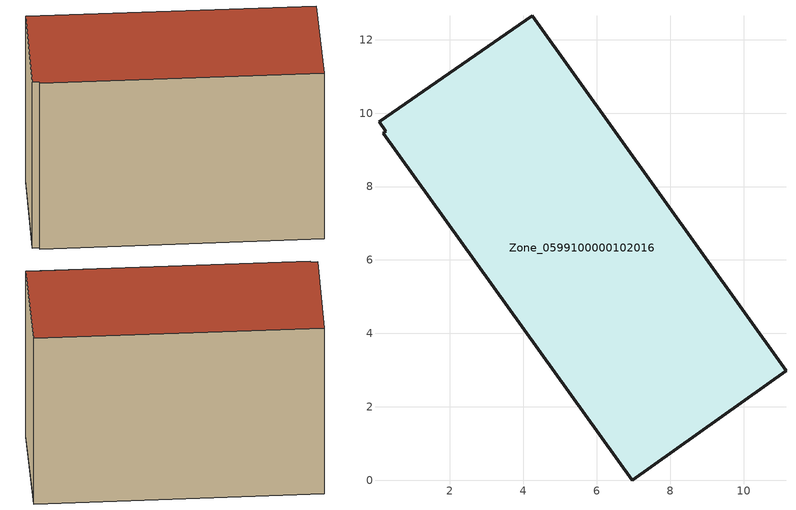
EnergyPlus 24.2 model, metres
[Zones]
Zone_0599100000102016
 floor ground (C_G): 0.08,9.76 4.24,12.65 11.15,2.98 6.97,0 0.18,9.46 0.25,9.51 z0
 wall outside (C_F): 6.97,0 11.15,2.98 4.24,12.65 0.08,9.76 0.25,9.51 0.18,9.46 6.97,0 z0:7.98
 roof outside (C_R): 4.24,12.65 0.08,9.76 0.25,9.51 0.18,9.46 6.97,0 11.15,2.98 z7.98
[BUILDING]
Pand.0599100000102016: North Axis=0; Terrain=City; Loads Convergence Tolerance Value=0.04; Temperature Convergence Tolerance Value=0.4; Solar Distribution=FullExterior; Maximum Number of Warmup Days=25; Minimum Number of Warmup Days=1
[Site:Location]
Rotterdam.The.Hague.AP_ZH_NLD Design_Conditions: Latitude=51.96; Longitude=4.45; Time Zone=1; Elevation=-4.5
[SITE:GROUNDTEMPERATURE:BUILDINGSURFACE]
18, 18, 18, 18, 18, 18, 18, 18, 18, 18, 18, 18
[MATERIAL] Thermal Absorptance=0.9; Solar Absorptance=0.7; Visible Absorptance=0.7
Name | Roughness | Thickness | Conductivity | Density | Specific Heat
G.TI.1975-1991 | MediumSmooth | 0.15 | 0.288461 | 540 | 1210
F.TI.1975-1991 | Rough | 0.3 | 0.230769 | 1920 | 840
R.TI.1975-1991 | MediumRough | 0.2 | 0.153846 | 1500 | 1000
[CONSTRUCTION]
C_G: G.TI.1975-1991
C_F: F.TI.1975-1991
C_R: R.TI.1975-1991
[ZONE]
Zone_0599100000102016: Type=1; Multiplier=1; Ceiling Height=Autocalculate; Volume=Autocalculate; Floor Area=autocalculate; Part of Total Floor Area=Yes
[ZONEINFILTRATION:DESIGNFLOWRATE]
Infil_Zone_0599100000102016: Zone or ZoneList or Space or SpaceList=Zone_0599100000102016; Schedule=AlwaysOn; Design Flow Rate Calculation Method=Flow/Area; Flow Rate per Floor Area=0.003; Constant Term Coefficient=1; Temperature Term Coefficient=0; Velocity Term Coefficient=0; Velocity Squared Term Coefficient=0
[HVACTEMPLATE:ZONE:IDEALLOADSAIRSYSTEM]
Zone_0599100000102016: Maximum Heating Supply Air Temperature=50; Minimum Cooling Supply Air Temperature=13; Maximum Heating Supply Air Humidity Ratio=0.0156; Minimum Cooling Supply Air Humidity Ratio=0.0077; Heating Limit=NoLimit; Cooling Limit=NoLimit; Dehumidification Control Type=ConstantSensibleHeatRatio; Cooling Sensible Heat Ratio=0.7; Dehumidification Setpoint=60; Humidification Control Type=None; Humidification Setpoint=30; Outdoor Air Method=None; Outdoor Air Flow Rate per Person=0.00944; Outdoor Air Flow Rate per Zone Floor Area=0; Outdoor Air Flow Rate per Zone=0; Demand Controlled Ventilation Type=None; Outdoor Air Economizer Type=NoEconomizer; Heat Recovery Type=None; Sensible Heat Recovery Effectiveness=0.7; Latent Heat Recovery Effectiveness=0.65
[ZONECONTROL:THERMOSTAT]
ThermostatControl_Zone_0599100000102016: Zone or ZoneList=Zone_0599100000102016; Control Type Schedule=DualSetpointControlType; Control 1=Thermostat_Zone_0599100000102016; Temperature Difference Between Cutout And Setpoint=0
[THERMOSTATSETPOINT:DUALSETPOINT]
Thermostat_Zone_0599100000102016: Heating Setpoint Temperature Schedule=HeatingSetpoint_Zone_0599100000102016; Cooling Setpoint Temperature Schedule=CoolingSetpoint_Zone_0599100000102016
[SCHEDULE:COMPACT]
HeatingSetpoint_Zone_0599100000102016: Through: 12/31, For: AllDays, Until: 24:00, 21
CoolingSetpoint_Zone_0599100000102016: Through: 12/31, For: AllDays, Until: 24:00, 24
DualSetpointControlType: Through: 12/31, For: AllDays, Until: 24:00, 4
AlwaysOn: Through: 12/31, For: AllDays, Until: 24:00, 1
